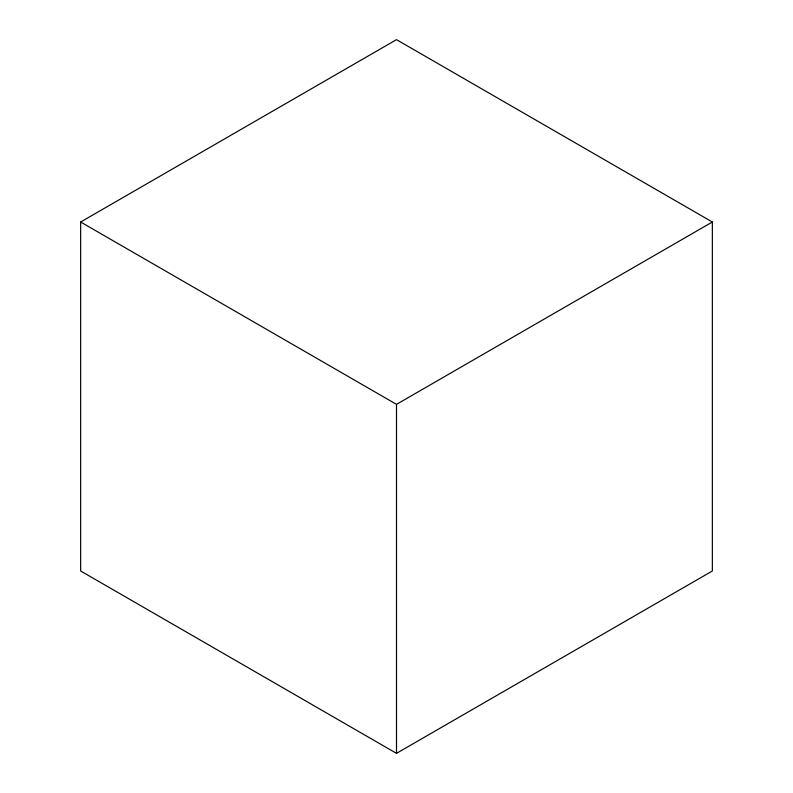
<?xml version="1.0" encoding="UTF-8"?>
<svg xmlns="http://www.w3.org/2000/svg" width="793" height="793" viewBox="0 0 793 793"><rect width="100%" height="100%" fill="white"/><g stroke="black" fill="none" stroke-linecap="round" stroke-linejoin="round"><path stroke-width="1.19" d="M80.648 222.01L396.5 39.65L712.352 222.01L712.352 570.99L396.5 753.35L80.648 570.99L80.648 222.01L396.5 404.361L712.352 222.01M396.5 404.361L396.5 753.35"/></g></svg>
